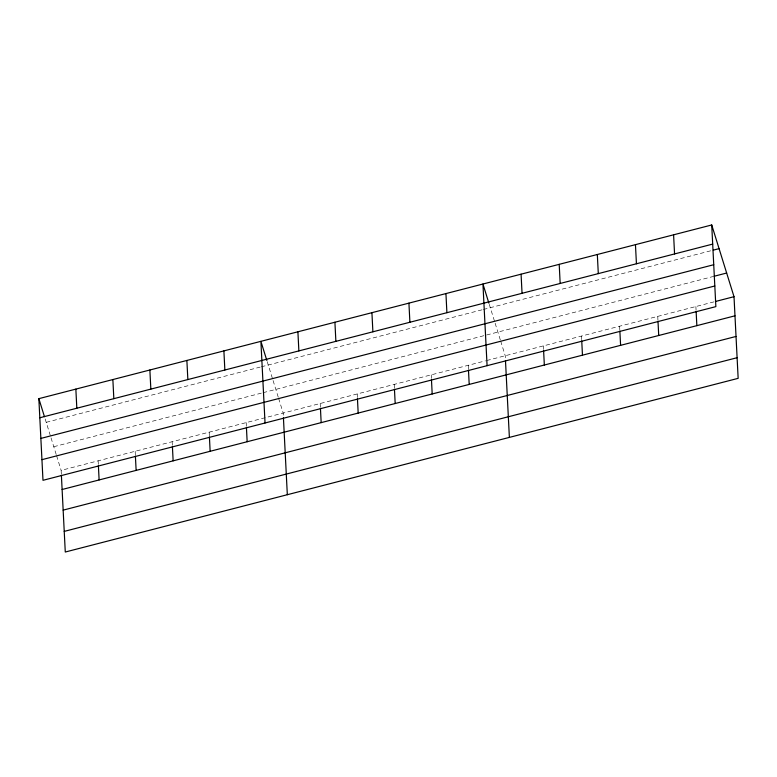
<?xml version="1.0" encoding="UTF-8"?>
<svg xmlns="http://www.w3.org/2000/svg" width="777" height="777" viewBox="0 0 777 777"><rect width="100%" height="100%" fill="white"/><g stroke="black" fill="none" stroke-linecap="round" stroke-linejoin="round"><path stroke-width="0.58" stroke-dasharray="3.88 2.91" d="M46.202 422.329L260.159 367.094M261.315 366.802L482.206 309.78M483.362 309.479L712.15 250.427M53.788 446.707L261.956 392.977M263.112 392.676L712.791 276.602M61.325 473.96L61.14 470.376L485.576 360.819M486.732 360.518L714.374 301.758M489.248 304.312L494.784 322.105M495.124 323.213L500.33 339.967M500.679 341.093L505.235 355.74L505.419 359.333M267.201 361.626L272.737 379.419M273.077 380.526L278.283 397.28M278.632 398.407L283.187 413.063L283.372 416.647M45.153 418.939L50.69 436.732M51.029 437.839L56.235 454.594M56.585 455.72L61.14 470.376M695.881 306.536L696.066 310.12M657.76 316.375L657.934 319.959M619.628 326.214L619.803 329.807M581.497 336.062L581.682 339.646M543.366 345.901L543.55 349.485M468.23 365.297L468.414 368.881M431.225 374.854L431.4 378.438M394.211 384.401L394.395 387.985M357.206 393.958L357.391 397.542M320.202 403.506L320.377 407.09M246.183 422.61L246.367 426.194M209.178 432.167L209.353 435.751M172.164 441.715L172.348 445.299M135.159 451.272L135.344 454.856M98.155 460.819L98.329 464.413"/><path stroke-width="1.17" d="M711.722 224.971L715.86 306.624L42.988 480.312L38.85 398.659L711.722 224.971L734.012 296.688L738.15 378.341L65.278 552.029L61.383 475.155M39.821 417.773L712.694 244.095M713.296 250.136L719.075 248.64M40.86 438.413L713.733 264.724M713.946 276.301L726.66 273.028M41.939 459.673L714.811 285.985M715.53 301.466L734.012 296.688M62.111 489.5L734.984 315.812M63.16 510.13L736.023 336.451M64.229 531.39L737.101 357.711M488.898 303.185L482.944 284.023L487.082 365.676M266.851 360.499L260.897 341.346L265.035 422.989M38.85 398.659L44.454 416.686M696.124 311.315L696.852 325.65M673.591 234.819L674.562 253.933M657.993 321.154L658.721 335.499M635.46 244.658L636.431 263.782M619.871 331.002L620.59 345.338M597.328 254.497L598.3 273.621M581.74 340.841L582.468 355.176M559.207 264.345L560.168 283.459M543.609 350.68L544.337 365.025M521.076 274.184L522.047 293.308M505.477 360.528L509.372 437.393M468.473 370.075L469.201 384.421M445.94 293.58L446.901 312.704M431.468 379.632L432.187 393.968M408.925 303.127L409.897 322.251M394.454 389.18L395.182 403.525M371.921 312.684L372.892 331.808M357.449 398.737L358.178 413.073M334.916 322.232L335.878 341.356M320.445 408.284L321.163 422.63M297.902 331.789L298.873 350.913M283.43 417.841L287.325 494.716M246.426 427.389L247.154 441.734M223.893 350.893L224.854 370.017M209.421 436.946L210.14 451.282M186.878 360.45L187.849 379.565M172.407 446.503L173.135 460.839M149.874 369.998L150.845 389.122M135.402 456.05L136.13 470.396M112.869 379.555L113.831 398.669M98.397 465.608L99.116 479.943M75.855 389.102L76.826 408.226"/></g></svg>
